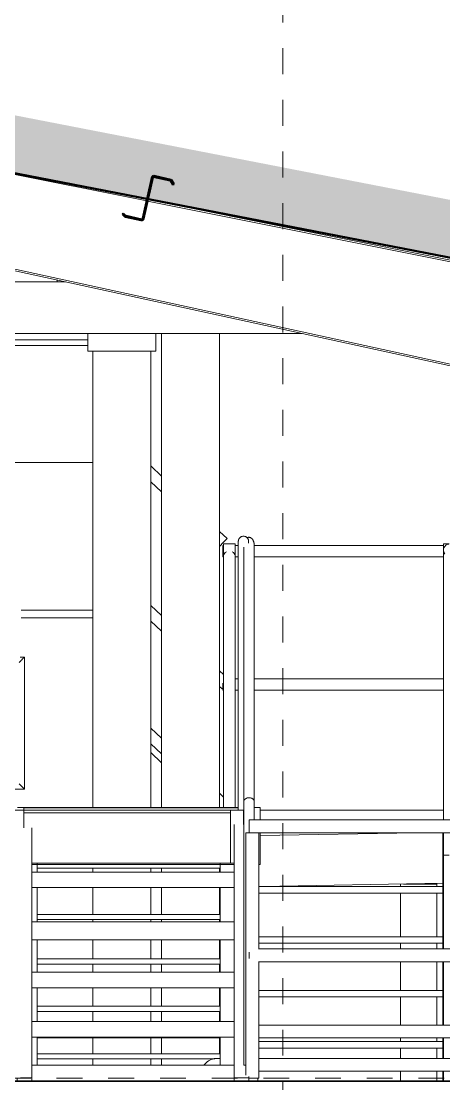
# Model space of a CAD drawing. Header units: metres. Extents: x 62 to 165, y -3 to 9.
# Drawn here: x 121.141 to 122.776, y 2.995 to 7.109 of the extents above; entities that cross this region are included whole.
import ezdxf

# ---------------------------------------------------------------- set-up
doc = ezdxf.new("R2010")
doc.units = ezdxf.units.M
doc.linetypes.add('Centro', pattern=[0.03175, 0.00635, -0.004763, 0.015875, -0.004763])
doc.linetypes.add('Grid Line', pattern=[0.022225, 0.0127, -0.003175, 0.003175, -0.003175])
for name, color, linetype, lineweight in [('A-FLOR-HRAL', 7, 'Continuous', 18), ('A-FLOR-LEVL', 7, 'Continuous', 9), ('A-GENM', 7, 'Continuous', 18), ('A-ROOF', 7, 'Continuous', 18), ('A-ROOF-PATT', 7, 'Continuous', 50), ('E-CABL-TRAY', 7, 'Continuous', 18), ('P-PIPE', 7, 'Continuous', 18), ('S-BEAM', 7, 'Continuous', 18), ('S-GRID', 7, 'Continuous', 9)]:
    doc.layers.add(name, color=color, linetype=linetype, lineweight=lineweight)

# ---------------------------------------------------------------- blocks, each defined once
blk = doc.blocks.new('Railing - 50mm-V8-Corte 02')
at = {"layer": 'A-FLOR-HRAL'}
for p, q in [((-80.6964, 3.9673), (-80.6964, 3.0287)), ((-80.6964, 3.9673), (-80.6709, 3.9673)), ((-80.6964, 3.9673), (-80.6964, 3.9673)), ((-80.6709, 3.9673), (-80.6464, 3.9673)), ((-80.6464, 3.5159), (-80.6464, 3.9673)), ((-80.6464, 3.0173), (-80.6464, 3.4686)), ((-80.6709, 3.0173), (-80.6845, 3.0173)), ((-80.6464, 3.0173), (-80.6709, 3.0173))]:
    blk.add_line(p, q, dxfattribs=at)
blk = doc.blocks.new('Railing - Railing-1311130-Corte 02')
at = {"layer": 'A-FLOR-HRAL'}
for p, q in [((-78.704, 4.0173), (-80.6839, 4.0173)), ((-80.6482, 3.9673), (-79.707, 3.9673)), ((-79.707, 3.5173), (-80.6482, 3.5173)), ((-80.6482, 3.4673), (-79.707, 3.4673))]:
    blk.add_line(p, q, dxfattribs=at)
for centre, start_param, end_param in [((-80.6839, 3.9923), 4.712389, 6.544985), ((-80.6839, 3.9923), 2.879793, 4.712389), ((-80.6839, 3.4923), 4.712389, 5.235988), ((-80.6839, 3.4923), 4.18879, 4.712389)]:
    blk.add_ellipse(centre, major_axis=(0, 0.025), ratio=0.019209, start_param=start_param, end_param=end_param, dxfattribs=at)
blk.add_blockref('Railing - 50mm-V8-Corte 02', (0, 0))
blk = doc.blocks.new('AB1_REVER_EST LOSAS_ZZ_ZZ_MO_T_A_rvt-2-Corte 02')
at = {"layer": 'A-FLOR-HRAL', "lineweight": 18}
blk.add_blockref('Railing - Railing-1311130-Corte 02', (0, 0), dxfattribs=at)
blk = doc.blocks.new('BPC_Codo 90_ - Codo 90_-1251182-Corte 02')
at = {"layer": 'E-CABL-TRAY', "color": 96, "true_color": 0x008000}
for p, q in [((-81.122, 3.1725), (-81.222, 3.1725)), ((-81.122, 3.1725), (-81.047, 3.1725)), ((-81.047, 3.1763), (-81.047, 3.1725))]:
    blk.add_line(p, q, dxfattribs=at)
blk = doc.blocks.new('BPC_Codo 90_ - Codo 90_-V16-Corte 02')
at = {"layer": 'E-CABL-TRAY', "color": 96, "true_color": 0x008000}
for p, q in [((-81.5037, 3.1725), (-81.4351, 3.1725)), ((-81.4351, 3.1725), (-81.2325, 3.1725)), ((-81.2315, 3.1725), (-81.2325, 3.1725)), ((-81.2315, 3.1763), (-81.2315, 3.1725))]:
    blk.add_line(p, q, dxfattribs=at)
blk = doc.blocks.new('BPC_Curva 90_ Exterior - Codo 90_ Exterior-1252208-Corte 02')
at = {"layer": 'E-CABL-TRAY', "color": 96, "true_color": 0x008000}
for p, q in [((-80.7955, 3.0937), (-80.8078, 3.0937)), ((-80.8502, 3.0761), (-80.8591, 3.0673))]:
    blk.add_line(p, q, dxfattribs=at)
blk.add_arc((-80.8078, 3.0337), 0.06, 90, 135, dxfattribs=at)
blk = doc.blocks.new('AB1_REVER_ELE_ZZ_ZZ_MO_T_A_rvt-2-Corte 02')
at = {"layer": 'E-CABL-TRAY', "color": 96, "true_color": 0x008000}
for p, q in [((-79.7091, 3.2225), (-80.6464, 3.2225)), ((-81.2315, 3.1725), (-81.2315, 3.1763)), ((-81.222, 3.1725), (-81.2315, 3.1725)), ((-81.222, 3.1763), (-81.222, 3.1725)), ((-81.047, 3.1725), (-81.047, 3.1763)), ((-80.7955, 3.1725), (-81.047, 3.1725)), ((-79.7091, 3.1725), (-80.6464, 3.1725)), ((-80.6464, 3.0937), (-79.7091, 3.0937)), ((-80.6464, 3.0437), (-79.7091, 3.0437))]:
    blk.add_line(p, q, dxfattribs=at)
at = {"layer": 'E-CABL-TRAY', "color": 96, "lineweight": 18, "true_color": 0x008000}
for name in ['BPC_Codo 90_ - Codo 90_-V16-Corte 02', 'BPC_Codo 90_ - Codo 90_-1251182-Corte 02', 'BPC_Curva 90_ Exterior - Codo 90_ Exterior-1252208-Corte 02']:
    blk.add_blockref(name, (0, 0), dxfattribs=at)
blk = doc.blocks.new('CPVC - Codo - Codo-V26-Corte 02')
at = {"layer": 'P-PIPE', "color": 150, "true_color": 0x007dff}
blk.add_line((-80.8421, 6.3717), (-80.8464, 6.3759), dxfattribs=at)
blk.add_ellipse((-81.1571, 6.3325), major_axis=(0, 0.1317), ratio=0.028848, start_param=0.646694, end_param=0.664582, dxfattribs=at)
blk = doc.blocks.new('CPVC - Codo - Codo-V28-Corte 02')
at = {"layer": 'P-PIPE', "color": 150, "true_color": 0x007dff}
for p, q in [((-81.3079, 5.9), (-81.3079, 5.8317)), ((-81.0445, 5.8317), (-81.0445, 5.9)), ((-81.3079, 5.8317), (-81.0445, 5.8317)), ((-81.0445, 5.8317), (-81.0445, 5.8317))]:
    blk.add_line(p, q, dxfattribs=at)
blk.add_ellipse((-81.4229, 6.0785), major_axis=(0, 0.1317), ratio=0.028848, start_param=1.354025, end_param=1.405693, dxfattribs=at)
blk = doc.blocks.new('Tanque Cilindrico - H_6_00m-2 - Tanque Cilindrico - H_6_00m-2-1502286-Corte 02')
at = {"layer": 'A-GENM'}
for p, q in [((-82.301, 5.875), (-81.3078, 5.875)), ((-82.301, 5.8532), (-81.3078, 5.8532)), ((-81.9255, 5.4004), (-81.2883, 5.4004)), ((-81.5655, 4.8291), (-81.2878, 4.8291)), ((-81.5655, 4.7991), (-81.2878, 4.7991))]:
    blk.add_line(p, q, dxfattribs=at)
blk = doc.blocks.new('AB1_REVER_SAN_ZZ_ZZ_MO_T_A_rvt-2-Corte 02')
at = {"layer": 'P-PIPE', "color": 150, "true_color": 0x007dff}
for p, q in [((-81.2019, 6.445), (-81.2077, 6.445)), ((-81.3957, 6.1), (-82.0284, 6.1)), ((-82.0284, 5.9), (-80.4788, 5.9)), ((-81.0229, 5.9), (-81.0229, 4.0643)), ((-80.7979, 4.0643), (-80.7979, 5.9)), ((-81.2887, 5.8317), (-81.2887, 4.0643)), ((-81.0637, 4.0643), (-81.0637, 5.8317)), ((-81.2887, 3.8294), (-81.2887, 3.8149)), ((-81.0637, 3.8149), (-81.0637, 3.8294)), ((-81.0229, 3.8294), (-81.0229, 3.8149)), ((-80.7979, 3.8149), (-80.7979, 3.8294)), ((-81.2887, 3.7548), (-81.2887, 3.651)), ((-81.0637, 3.651), (-81.0637, 3.7548)), ((-81.0229, 3.7548), (-81.0229, 3.651)), ((-80.7979, 3.651), (-80.7979, 3.7548)), ((-81.2887, 3.631), (-81.2887, 3.6219)), ((-81.0637, 3.6219), (-81.0637, 3.631)), ((-81.0229, 3.631), (-81.0229, 3.6219)), ((-80.7979, 3.6219), (-80.7979, 3.631)), ((-81.2887, 3.5519), (-81.2887, 3.4789)), ((-81.0637, 3.4789), (-81.0637, 3.5519)), ((-81.0229, 3.5519), (-81.0229, 3.4789)), ((-80.7979, 3.4789), (-80.7979, 3.5519)), ((-81.2887, 3.4589), (-81.2887, 3.4273)), ((-81.0637, 3.4273), (-81.0637, 3.4589)), ((-81.0229, 3.4589), (-81.0229, 3.4273)), ((-80.7979, 3.4273), (-80.7979, 3.4589)), ((-81.2887, 3.3673), (-81.2887, 3.2954)), ((-81.0637, 3.2954), (-81.0637, 3.3673)), ((-81.0229, 3.3673), (-81.0229, 3.2954)), ((-80.7979, 3.2954), (-80.7979, 3.3673)), ((-81.2887, 3.2754), (-81.2887, 3.2363)), ((-81.0637, 3.2363), (-81.0637, 3.2754)), ((-81.0229, 3.2754), (-81.0229, 3.2363)), ((-80.7979, 3.2363), (-80.7979, 3.2754)), ((-81.2887, 3.1725), (-81.2887, 3.1118)), ((-81.0637, 3.1118), (-81.0637, 3.1725)), ((-81.0229, 3.1725), (-81.0229, 3.1118)), ((-80.7979, 3.1118), (-80.7979, 3.1725)), ((-81.2887, 3.0918), (-81.2887, 3.0673)), ((-81.0637, 3.0673), (-81.0637, 3.0918)), ((-81.0229, 3.0918), (-81.0229, 3.0673))]:
    blk.add_line(p, q, dxfattribs=at)
at = {"layer": 'A-GENM', "lineweight": 18}
blk.add_blockref('Tanque Cilindrico - H_6_00m-2 - Tanque Cilindrico - H_6_00m-2-1502286-Corte 02', (0, 0), dxfattribs=at)
at = {"layer": 'P-PIPE', "lineweight": 18}
for name in ['CPVC - Codo - Codo-V26-Corte 02', 'CPVC - Codo - Codo-V28-Corte 02']:
    blk.add_blockref(name, (0, 0), dxfattribs=at)
blk = doc.blocks.new('Escalera - Escalera-1234126-Corte 02')
at = {"layer": 'A-GENM'}
for p, q in [((-81.0229, 5.3475), (-81.0634, 5.3861)), ((-81.0638, 5.3257), (-81.0229, 5.2868)), ((-80.7693, 5.1063), (-80.798, 5.1336)), ((-80.7844, 5.0904), (-80.7693, 5.1063)), ((-80.7976, 5.0765), (-80.7844, 5.0904)), ((-80.7825, 5.0796), (-80.7857, 5.0796)), ((-80.7857, 5.0796), (-80.7857, 5.0576)), ((-80.7825, 5.0852), (-80.7825, 5.0399)), ((-80.7605, 5.0852), (-80.7825, 5.0852)), ((-80.7385, 5.0852), (-80.7605, 5.0852)), ((-80.7385, 5.0399), (-80.7385, 5.0852)), ((-80.7257, 5.0796), (-80.7385, 5.0796)), ((-79.9317, 5.0796), (-80.6644, 5.0796)), ((-79.9317, 5.0852), (-79.9317, 5.0399)), ((-79.9097, 5.0852), (-79.9317, 5.0852)), ((-80.7857, 5.0576), (-80.7857, 5.0356)), ((-80.7857, 5.0356), (-80.7825, 5.0356)), ((-80.7825, 5.0399), (-80.7825, 4.0643)), ((-80.7385, 4.0643), (-80.7385, 5.0399)), ((-80.7385, 5.0356), (-80.7257, 5.0356)), ((-80.6644, 5.0356), (-79.9317, 5.0356)), ((-79.9317, 5.0399), (-79.9317, 4.0173)), ((-81.0229, 4.8084), (-81.0638, 4.8473)), ((-81.0638, 4.7866), (-81.0229, 4.7477)), ((-80.7825, 4.5798), (-80.798, 4.5945)), ((-80.798, 4.5338), (-80.7881, 4.5243)), ((-80.7881, 4.5243), (-80.786, 4.5265)), ((-80.7857, 4.546), (-80.7857, 4.5412)), ((-80.7857, 4.5412), (-80.7857, 4.5192)), ((-80.7257, 4.5632), (-80.7385, 4.5632)), ((-79.9317, 4.5632), (-80.6644, 4.5632)), ((-80.7857, 4.5192), (-80.7825, 4.5192)), ((-80.7385, 4.5192), (-80.7257, 4.5192)), ((-80.6644, 4.5192), (-79.9317, 4.5192)), ((-81.0229, 4.3337), (-81.0638, 4.3726)), ((-81.0638, 4.3119), (-81.0229, 4.273)), ((-81.0229, 4.2381), (-81.0638, 4.2774)), ((-80.7825, 4.1051), (-80.798, 4.1198)), ((-79.9317, 4.0551), (-80.6414, 4.0551)), ((-80.0359, 3.9673), (-80.6414, 3.9565)), ((-79.9349, 3.5173), (-79.9349, 3.9673)), ((-79.9317, 3.9673), (-79.9317, 3.8804)), ((-79.9317, 3.8804), (-79.9317, 3.8624)), ((-79.9097, 3.8804), (-79.9317, 3.8804)), ((-79.9317, 3.8763), (-79.9317, 3.5173)), ((-80.6464, 3.7588), (-79.9349, 3.7588)), ((-80.6352, 3.7588), (-79.9349, 3.7713)), ((-80.6464, 3.7338), (-79.9349, 3.7338)), ((-80.6464, 3.5646), (-79.9349, 3.5646)), ((-80.6464, 3.5396), (-79.9349, 3.5396)), ((-79.9349, 3.2225), (-79.9349, 3.4673)), ((-79.9317, 3.4673), (-79.9317, 3.2225)), ((-80.6464, 3.3566), (-79.9349, 3.3566)), ((-80.6464, 3.3316), (-79.9349, 3.3316)), ((-79.9349, 3.0937), (-79.9349, 3.1725)), ((-79.9317, 3.1725), (-79.9317, 3.0937)), ((-80.6464, 3.1586), (-79.9349, 3.1586)), ((-80.6464, 3.1336), (-79.9349, 3.1336)), ((-79.9349, 3.0059), (-79.9349, 3.0437)), ((-79.9317, 3.0437), (-79.9317, 3.0059))]:
    blk.add_line(p, q, dxfattribs=at)
blk.add_arc((-79.9097, 5.0623), 0.022, 94.3141, 222.0644, dxfattribs=at)
for centre, major_axis, start_param, end_param in [((-80.7605, 5.0399), (0.022, 0), 2.094395, 3.141593), ((-80.7605, 5.0399), (0.022, 0), 0, 1.047198), ((-79.9097, 5.0399), (-0.022, 0), 5.670836, 6.283185)]:
    blk.add_ellipse(centre, major_axis=major_axis, ratio=0.785533, start_param=start_param, end_param=end_param, dxfattribs=at)
blk = doc.blocks.new('EST-ESC-02 - EST-ESC-02-1250058-Corte 02')
at = {"layer": 'A-GENM'}
for p, q in [((-80.0978, 3.7684), (-80.0978, 3.7588)), ((-80.0868, 3.7686), (-79.9578, 3.7686)), ((-79.9578, 3.7688), (-79.9608, 3.7688)), ((-79.9608, 3.7688), (-79.9608, 3.7686)), ((-79.9578, 3.7686), (-79.9578, 3.7688)), ((-79.9578, 3.7686), (-79.9578, 3.7588)), ((-80.0978, 3.7338), (-80.0978, 3.5646)), ((-79.9578, 3.7338), (-79.9578, 3.5646)), ((-80.0978, 3.5396), (-80.0978, 3.5173)), ((-79.9578, 3.5396), (-79.9578, 3.5173)), ((-80.0978, 3.4673), (-80.0978, 3.3566)), ((-79.9578, 3.4673), (-79.9578, 3.3566)), ((-80.0978, 3.3316), (-80.0978, 3.2225)), ((-79.9578, 3.331), (-79.9578, 3.2225)), ((-80.0978, 3.1725), (-80.0978, 3.1586)), ((-79.9578, 3.1725), (-79.9578, 3.1586)), ((-80.0978, 3.1336), (-80.0978, 3.0937)), ((-79.9578, 3.1336), (-79.9578, 3.0937)), ((-80.0978, 3.0437), (-80.0978, 3.0059)), ((-79.9578, 3.0437), (-79.9578, 3.0059))]:
    blk.add_line(p, q, dxfattribs=at)
blk = doc.blocks.new('Costanera Perfil Z - Costanera Perfil Z-1342011-Corte 02')
at = {"layer": 'S-BEAM', "lineweight": 50}
for p, q in [((-81.0591, 6.5063), (-81.0949, 6.3453)), ((-81.092, 6.3446), (-81.0561, 6.5056)), ((-81.0538, 6.5071), (-80.9876, 6.4924)), ((-80.9869, 6.4953), (-81.0531, 6.5101)), ((-80.9863, 6.4915), (-80.9773, 6.4759)), ((-80.9748, 6.4775), (-80.9837, 6.493)), ((-80.9773, 6.4759), (-80.9748, 6.4775)), ((-81.1716, 6.3639), (-81.1737, 6.3618)), ((-81.1737, 6.3618), (-81.1662, 6.3542)), ((-81.1641, 6.3563), (-81.1716, 6.3639)), ((-81.1623, 6.3521), (-81.1015, 6.3386)), ((-81.1009, 6.3415), (-81.1616, 6.355))]:
    blk.add_line(p, q, dxfattribs=at)
for centre, radius, start, end in [((-81.0542, 6.5052), 0.005, 77.45, 167.45), ((-81.0542, 6.5052), 0.002, 77.45, 167.45), ((-80.988, 6.4905), 0.002, 30.0002, 77.45), ((-80.988, 6.4905), 0.005, 30.0002, 77.45), ((-81.1605, 6.3599), 0.008, 225.0002, 257.45), ((-81.1605, 6.3599), 0.005, 225.0002, 257.45), ((-81.0998, 6.3464), 0.008, 257.45, 347.45), ((-81.0998, 6.3464), 0.005, 257.45, 347.45)]:
    blk.add_arc(centre, radius, start, end, dxfattribs=at)
blk = doc.blocks.new('Escalera_02 - Escalera_02-1298300-Corte 02')
at = {"layer": 'A-GENM'}
for p, q in [((-80.7257, 5.095), (-80.7257, 4.0539)), ((-80.6857, 5.0887), (-80.6857, 5.095)), ((-81.5536, 4.6466), (-81.5697, 4.6466)), ((-81.5536, 4.1362), (-81.5536, 4.6466)), ((-81.597, 4.1362), (-81.5536, 4.1362)), ((-81.6057, 4.0539), (-81.5557, 4.0539)), ((-80.7257, 4.0643), (-81.5803, 4.0643)), ((-81.5557, 3.9857), (-81.5557, 4.0635)), ((-81.5557, 4.0635), (-80.7257, 4.0635)), ((-81.5557, 4.0439), (-81.5557, 4.0539)), ((-80.7557, 4.0539), (-81.5557, 4.0539)), ((-81.5557, 4.0539), (-81.5557, 3.9857)), ((-81.5557, 4.0439), (-80.7557, 4.0439)), ((-80.7557, 4.0539), (-80.7557, 4.0439)), ((-80.7557, 3.8494), (-80.7557, 4.0539)), ((-80.7557, 4.0539), (-80.7257, 4.0539)), ((-80.7257, 4.0539), (-80.7057, 4.0539)), ((-80.7057, 4.0539), (-80.7057, 3.9984)), ((-80.7057, 4.0539), (-80.7043, 4.0539)), ((-80.7057, 4.0539), (-80.7057, 3.9984)), ((-80.6414, 4.0643), (-80.6644, 4.0643)), ((-80.6414, 4.0172), (-80.6414, 4.0643)), ((-80.6414, 3.8443), (-80.6414, 3.9673)), ((-81.5244, 3.8494), (-80.7416, 3.8494)), ((-81.5244, 3.8443), (-80.7416, 3.8443)), ((-81.5037, 3.8494), (-81.5037, 3.8149)), ((-81.5037, 3.8294), (-80.7955, 3.8294)), ((-80.7955, 3.8149), (-80.7955, 3.8494)), ((-80.7557, 3.8494), (-80.7416, 3.8494)), ((-80.6464, 3.8443), (-80.6414, 3.8443)), ((-81.5037, 3.7548), (-81.5037, 3.6219)), ((-80.7955, 3.6219), (-80.7955, 3.7548)), ((-81.5037, 3.651), (-80.7955, 3.651)), ((-81.5037, 3.631), (-80.7955, 3.631)), ((-81.5037, 3.5519), (-81.5037, 3.4273)), ((-80.7955, 3.4273), (-80.7955, 3.5519)), ((-81.5037, 3.4789), (-80.7955, 3.4789)), ((-81.5037, 3.4589), (-80.7955, 3.4589)), ((-81.5037, 3.3673), (-81.5037, 3.2363)), ((-80.7955, 3.2363), (-80.7955, 3.3673)), ((-81.5037, 3.2954), (-80.7955, 3.2954)), ((-81.5037, 3.2754), (-80.7955, 3.2754)), ((-81.5037, 3.1763), (-81.5037, 3.0673)), ((-80.7955, 3.0673), (-80.7955, 3.1763)), ((-81.5037, 3.1118), (-80.7955, 3.1118)), ((-81.5037, 3.0918), (-80.8172, 3.0918)), ((-80.6507, 3.0173), (-80.6507, 3.0059))]:
    blk.add_line(p, q, dxfattribs=at)
for points, knots in [([(-80.7057, 5.115), (-80.7075, 5.115), (-80.7101, 5.1147), (-80.7134, 5.1135), (-80.7157, 5.1124), (-80.7176, 5.1112), (-80.7189, 5.11), (-80.7202, 5.1089), (-80.7216, 5.1072), (-80.7228, 5.1054), (-80.7237, 5.1039), (-80.7242, 5.1027), (-80.7247, 5.1014), (-80.725, 5.1002), (-80.7253, 5.0989), (-80.7256, 5.0976), (-80.7257, 5.0963), (-80.7257, 5.0954), (-80.7257, 5.095)], [0, 0, 0, 0, 0.0833333, 0.125, 0.1666667, 0.2083333, 0.2291667, 0.25, 0.2916667, 0.3333333, 0.3541667, 0.375, 0.3958333, 0.4166667, 0.4375, 0.4583333, 0.4791667, 0.5, 0.5, 0.5, 0.5]), ([(-80.6857, 5.095), (-80.6857, 5.0954), (-80.6857, 5.0963), (-80.6859, 5.0976), (-80.6861, 5.0989), (-80.6864, 5.1002), (-80.6868, 5.1014), (-80.6872, 5.1027), (-80.6878, 5.1039), (-80.6884, 5.105), (-80.6891, 5.1061), (-80.6901, 5.1075), (-80.6912, 5.1089), (-80.6925, 5.11), (-80.6939, 5.1112), (-80.6957, 5.1124), (-80.698, 5.1135), (-80.7014, 5.1147), (-80.704, 5.115), (-80.7057, 5.115)], [0.5, 0.5, 0.5, 0.5, 0.5208333, 0.5416667, 0.5625, 0.5833333, 0.6041667, 0.625, 0.6458333, 0.6666667, 0.6875, 0.7083333, 0.75, 0.7708333, 0.7916667, 0.8333333, 0.875, 0.9166667, 1, 1, 1, 1]), ([(-81.5536, 4.6466), (-81.5536, 4.6466), (-81.554, 4.6463), (-81.5551, 4.6452), (-81.5563, 4.644), (-81.5575, 4.6428), (-81.5586, 4.6417), (-81.5598, 4.6405), (-81.5614, 4.6389), (-81.5632, 4.637), (-81.5648, 4.6355), (-81.5664, 4.6339), (-81.5693, 4.631), (-81.5719, 4.6284), (-81.5736, 4.6266)], [0.5, 0.5, 0.5, 0.5, 0.5833333, 0.625, 0.6666667, 0.7083333, 0.7291667, 0.75, 0.7916667, 0.8333333, 0.8541667, 0.875, 0.9166667, 1, 1, 1, 1]), ([(-81.5536, 4.1362), (-81.5536, 4.1362), (-81.554, 4.1366), (-81.5551, 4.1377), (-81.5563, 4.1388), (-81.5575, 4.1401), (-81.5586, 4.1412), (-81.5598, 4.1424), (-81.5614, 4.144), (-81.5632, 4.1458), (-81.5648, 4.1474), (-81.5664, 4.149), (-81.5693, 4.1518), (-81.5719, 4.1545), (-81.5736, 4.1562)], [0.5, 0.5, 0.5, 0.5, 0.5833333, 0.625, 0.6666667, 0.7083333, 0.7291667, 0.75, 0.7916667, 0.8333333, 0.8541667, 0.875, 0.9166667, 1, 1, 1, 1])]:
    blk.add_open_spline(points, degree=3, knots=knots, dxfattribs=at)
blk = doc.blocks.new('Mezzanina - Mezzanina-1309146-Corte 02')
at = {"layer": 'A-GENM', "lineweight": 35}
blk.add_line((-78.7254, 3.0059), (-83.5362, 3.0059), dxfattribs=at)
blk = doc.blocks.new('Generic Models 3 - Generic Models 3-1309650-Corte 02')
at = {"layer": 'A-GENM'}
for p, q in [((-81.5244, 3.8014), (-81.5244, 3.8149)), ((-81.5244, 3.8149), (-80.7416, 3.8149)), ((-80.7416, 3.8149), (-80.7416, 3.8141)), ((-81.5244, 3.7548), (-80.7416, 3.7548)), ((-81.5244, 3.6219), (-80.7416, 3.6219)), ((-81.5244, 3.5519), (-80.7416, 3.5519)), ((-81.5244, 3.4273), (-80.7416, 3.4273)), ((-81.5244, 3.3673), (-80.7416, 3.3673)), ((-81.5244, 3.2363), (-80.7416, 3.2363)), ((-81.5244, 3.1763), (-80.7416, 3.1763)), ((-81.5244, 3.0313), (-81.5244, 3.0673)), ((-81.5244, 3.0673), (-80.7416, 3.0673)), ((-80.7416, 3.0673), (-80.7416, 3.044))]:
    blk.add_line(p, q, dxfattribs=at)
blk = doc.blocks.new('Generic Models 4 - Generic Models 1-1311636-Corte 02')
at = {"layer": 'A-GENM'}
for p, q in [((-80.7416, 3.8149), (-80.7416, 3.9984)), ((-80.7057, 4), (-80.7044, 4)), ((-80.7416, 3.0673), (-80.7416, 3.8141)), ((-80.7416, 3.0189), (-80.7416, 3.044)), ((-80.7416, 3.0059), (-80.7416, 3.0189)), ((-80.7416, 3.0189), (-80.6844, 3.0189)), ((-80.6844, 3.0228), (-80.6844, 3.0189)), ((-80.6844, 3.0189), (-80.6844, 3.0059))]:
    blk.add_line(p, q, dxfattribs=at)
blk = doc.blocks.new('Generic Models 5 - Generic Models 1-1313555-Corte 02')
at = {"layer": 'A-GENM'}
for p, q in [((-81.5244, 3.9857), (-81.5244, 3.8149)), ((-81.5244, 3.8014), (-81.5244, 3.0673)), ((-81.5816, 3.0059), (-81.5816, 3.0173)), ((-81.569, 3.0189), (-81.5244, 3.0189)), ((-81.5244, 3.0313), (-81.5244, 3.0189)), ((-81.5244, 3.0189), (-81.5244, 3.0059))]:
    blk.add_line(p, q, dxfattribs=at)
blk = doc.blocks.new('Generic Models 6 - Generic Models 6-1316041-Corte 02')
at = {"layer": 'A-GENM'}
for p, q in [((-80.7044, 5.0682), (-80.7044, 4.0895)), ((-80.6644, 4.0895), (-80.6644, 5.0803)), ((-80.6644, 5.0765), (-80.6644, 5.0802)), ((-80.7044, 4.0895), (-80.7044, 3.0673)), ((-80.6644, 4.0173), (-80.6644, 4.0895)), ((-80.7044, 3.0673), (-80.698, 3.0673)), ((-80.698, 3.0673), (-80.6965, 3.0673))]:
    blk.add_line(p, q, dxfattribs=at)
for points, knots in [([(-80.6644, 5.0792), (-80.6643, 5.0805), (-80.6644, 5.0832), (-80.6647, 5.0865), (-80.6652, 5.0891), (-80.6657, 5.0917), (-80.6665, 5.0941), (-80.6673, 5.0964), (-80.6683, 5.0987), (-80.6694, 5.1007), (-80.6706, 5.1026), (-80.6719, 5.1044), (-80.6734, 5.106), (-80.6749, 5.1073), (-80.6764, 5.1085), (-80.6785, 5.1097), (-80.681, 5.1106), (-80.6837, 5.111), (-80.6863, 5.1109), (-80.6889, 5.1103), (-80.6905, 5.1095), (-80.6914, 5.109)], [0.25, 0.25, 0.25, 0.25, 0.2916667, 0.3333333, 0.3541667, 0.375, 0.4166667, 0.4375, 0.4583333, 0.5, 0.5208333, 0.5416667, 0.5833333, 0.6041667, 0.625, 0.6666667, 0.7083333, 0.75, 0.7916667, 0.8333333, 0.8750044, 0.8750044, 0.8750044, 0.8750044]), ([(-80.698, 4.099), (-80.6993, 4.0982), (-80.7009, 4.0969), (-80.7026, 4.0949), (-80.7035, 4.0933), (-80.7041, 4.0917), (-80.7043, 4.0904), (-80.7044, 4.0896), (-80.7044, 4.0895)], [0, 0, 0, 0, 0.0833333, 0.125, 0.1666667, 0.2083333, 0.25, 0.2611111, 0.2611111, 0.2611111, 0.2611111]), ([(-80.6644, 4.089), (-80.6643, 4.0896), (-80.6644, 4.0907), (-80.6648, 4.0924), (-80.6656, 4.0941), (-80.6666, 4.0956), (-80.668, 4.0971), (-80.6697, 4.0984), (-80.6716, 4.0996), (-80.6744, 4.1009), (-80.6784, 4.1021), (-80.6836, 4.1027), (-80.6889, 4.1023), (-80.6938, 4.1011), (-80.6967, 4.0998), (-80.698, 4.099)], [0.25, 0.25, 0.25, 0.25, 0.2916667, 0.3333333, 0.375, 0.4166667, 0.4583333, 0.5, 0.5416667, 0.5833333, 0.6666667, 0.75, 0.8333333, 0.9166667, 1, 1, 1, 1])]:
    blk.add_open_spline(points, degree=3, knots=knots, dxfattribs=at)
blk = doc.blocks.new('Generic Models 7 - Generic Models 7-1316151-Corte 02')
at = {"layer": 'A-GENM'}
blk.add_line((-80.7044, 3.6677), (-80.7044, 3.6466), dxfattribs=at)
blk = doc.blocks.new('Generic Models 8 - Generic Models 6-1316191-Corte 02')
at = {"layer": 'A-GENM'}
for p, q in [((-80.7044, 5.0728), (-80.7044, 4.0895)), ((-80.6644, 4.0895), (-80.6644, 5.0803)), ((-80.6644, 5.0792), (-80.6644, 5.0802)), ((-80.7044, 3.0673), (-80.7043, 3.0673))]:
    blk.add_line(p, q, dxfattribs=at)
for points in [[(-80.6644, 5.0792), (-80.6643, 5.0805), (-80.6644, 5.0832), (-80.6647, 5.0859), (-80.6649, 5.0872)], [(-80.7043, 4.09), (-80.7043, 4.0898), (-80.7044, 4.0896), (-80.7044, 4.0895)], [(-80.6644, 4.089), (-80.6644, 4.0892), (-80.6644, 4.0893), (-80.6644, 4.0895)]]:
    blk.add_open_spline(points, degree=3, dxfattribs=at)
blk = doc.blocks.new('Generic Models 9 - Generic Models 7-1316206-Corte 02')
at = {"layer": 'A-GENM'}
blk.add_line((-80.7044, 3.6544), (-80.7044, 3.6466), dxfattribs=at)

msp = doc.modelspace()

# ---------------------------------------------------------------- hatches: boundary and pattern name
at = {"layer": 'A-ROOF-PATT', "lineweight": 18}
h = msp.add_hatch(dxfattribs=at)
h.set_pattern_fill('FP_9', color=256, style=0, pattern_type=2)
h.set_pattern_definition([(0, (121.96645, 3.148), (0.4064, 0.1016), [0.01676, -0.28804, 0.01676, -0.28804, -1.626]), (0, (121.96645, 3.148), (0.4064, 0.1016), [-0.6096, 0.01676, -0.59284, 0.01676, -0.28804, -0.7112]), (0, (121.96645, 3.148), (0.4064, 0.1016), [-1.524, 0.01676, -0.18644, 0.01676, -0.49124]), (120, (122.11945, 3.198), (-0.2911882, 0.3011527), [0.01676, -0.28804, 0.01676, -0.28804, -1.626]), (120, (122.11945, 3.198), (-0.2911882, 0.3011527), [-0.6096, 0.01676, -0.59284, 0.01676, -0.28804, -0.7112]), (120, (122.11945, 3.198), (-0.2911882, 0.3011527), [-1.524, 0.01676, -0.18644, 0.01676, -0.49124]), (240, (122.17045, 3.402), (-0.1152118, -0.4027527), [0.01676, -0.28804, 0.01676, -0.28804, -1.626]), (240, (122.17045, 3.402), (-0.1152118, -0.4027527), [-0.6096, 0.01676, -0.59284, 0.01676, -0.28804, -0.7112]), (240, (122.17045, 3.402), (-0.1152118, -0.4027527), [-1.524, 0.01676, -0.18644, 0.01676, -0.49124])])
h.paths.add_polyline_path([(132.3627, 4.3344), (132.3627, 4.5585), (117.0493, 7.5351), (106.8403, 5.5507), (106.8403, 5.3266), (117.0493, 7.311), (131.9799, 4.4088)])

# ---------------------------------------------------------------- linework, layer by layer
at = {"layer": 'A-FLOR-LEVL', "color": 9, "linetype": 'Centro', "true_color": 0xc0c0c0}
msp.add_line((105.2777, 3.0173), (137.58, 3.0173), dxfattribs=at)
at = {"layer": 'A-ROOF', "lineweight": 50}
msp.add_line((117.0493, 7.311), (132.3627, 4.3344), dxfattribs=at)
at = {"layer": 'S-BEAM'}
for p, q in [((132.2103, 3.7286), (118.8821, 6.6357)), ((132.209, 3.7229), (118.8821, 6.6297)), ((120.3832, 6.663), (121.6267, 6.4134)), ((121.628, 6.4191), (121.3197, 6.4809)), ((123.0784, 6.1279), (121.6309, 6.4185)), ((121.6296, 6.4128), (123.0772, 6.1222))]:
    msp.add_line(p, q, dxfattribs=at)
at = {"layer": 'S-GRID', "color": 253, "linetype": 'Grid Line', "true_color": 0xaaaaaa}
msp.add_line((122.1531, -2.6959), (122.1531, 8.9334), dxfattribs=at)

# ---------------------------------------------------------------- block references
at = {"lineweight": 5}
for name in ['AB1_REVER_SAN_ZZ_ZZ_MO_T_A_rvt-2-Corte 02', 'AB1_REVER_EST LOSAS_ZZ_ZZ_MO_T_A_rvt-2-Corte 02', 'AB1_REVER_ELE_ZZ_ZZ_MO_T_A_rvt-2-Corte 02']:
    msp.add_blockref(name, (202.7064, 0), dxfattribs=at)
at = {"layer": 'A-GENM'}
for name in ['Escalera - Escalera-1234126-Corte 02', 'Escalera_02 - Escalera_02-1298300-Corte 02', 'Generic Models 6 - Generic Models 6-1316041-Corte 02', 'Generic Models 8 - Generic Models 6-1316191-Corte 02', 'Generic Models 4 - Generic Models 1-1311636-Corte 02', 'Generic Models 5 - Generic Models 1-1313555-Corte 02', 'Generic Models 3 - Generic Models 3-1309650-Corte 02', 'EST-ESC-02 - EST-ESC-02-1250058-Corte 02', 'Generic Models 7 - Generic Models 7-1316151-Corte 02', 'Generic Models 9 - Generic Models 7-1316206-Corte 02', 'Mezzanina - Mezzanina-1309146-Corte 02']:
    msp.add_blockref(name, (202.7064, 0), dxfattribs=at)
at = {"layer": 'S-BEAM'}
msp.add_blockref('Costanera Perfil Z - Costanera Perfil Z-1342011-Corte 02', (202.7064, 0), dxfattribs=at)

doc.saveas('drawing.dxf')
